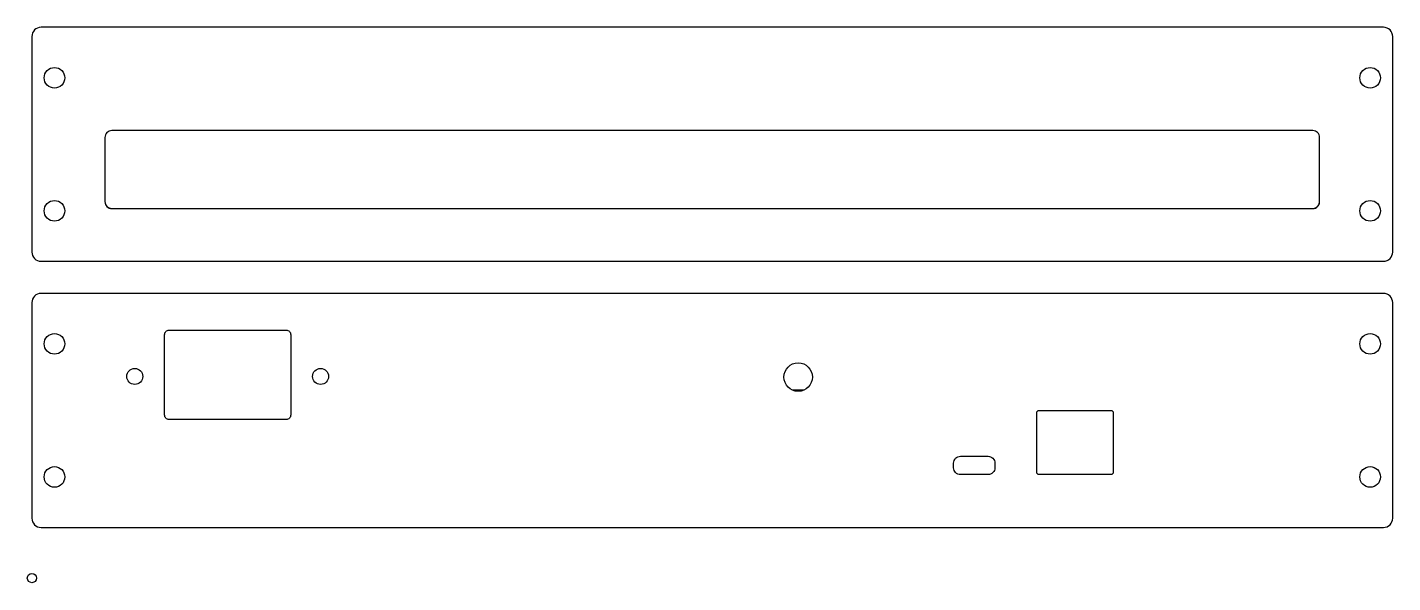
# Model space of a CAD drawing. Header units: millimetres. Extents: x -1 to 297, y 128 to 249.
import ezdxf

# ---------------------------------------------------------------- set-up
doc = ezdxf.new("R2010")
doc.units = ezdxf.units.MM
doc.layers.get('0').update_dxf_attribs({"linetype": 'CONTINUOUS'})

msp = doc.modelspace()

# ---------------------------------------------------------------- linework, layer by layer
for p, q in [((17.43, 209.5), (279.23, 209.5)), ((165.71, 169.96), (168.37, 169.96))]:
    msp.add_line(p, q)
for points in [[(2, 198), (294.65, 198, 0.414214), (296.65, 200), (296.65, 247, 0.414214), (294.65, 249), (2, 249, 0.414214), (0, 247), (0, 200, 0.414214)], [(15.92, 225), (15.92, 211, 0.414214), (17.43, 209.5), (279.23, 209.5, 0.414214), (280.72, 211), (280.72, 225, 0.414214), (279.23, 226.5), (17.43, 226.5, 0.414214)], [(0, 189), (0, 142, 0.414214), (2, 140), (294.65, 140, 0.414214), (296.65, 142), (296.65, 189, 0.414214), (294.65, 191), (2, 191, 0.414214)], [(56.43, 164.5, -0.414214), (55.43, 163.5), (29.93, 163.5, -0.414214), (28.93, 164.5), (28.93, 182, -0.414214), (29.93, 183), (55.43, 183, -0.414214), (56.43, 182)], [(235.73, 165), (235.73, 152, -0.414214), (235.23, 151.5), (219.57, 151.5, -0.414214), (219.07, 152), (219.05, 165, -0.414214), (219.55, 165.5), (235.23, 165.5, -0.414214)], [(202.42, 151.5, -0.414214), (200.93, 153), (200.93, 154, -0.414214), (202.42, 155.5), (208.43, 155.5, -0.414214), (209.93, 154), (209.93, 153, -0.414214), (208.43, 151.5)]]:
    msp.add_lwpolyline(points, format="xyb", close=True)
for centre, radius in [((4.92, 238), 2.25), ((291.73, 238), 2.25), ((4.92, 209), 2.25), ((291.73, 209), 2.25), ((4.92, 180), 2.25), ((291.73, 180), 2.25), ((167.04, 172.76), 3.1), ((22.43, 172.9), 1.75), ((62.93, 172.9), 1.75), ((4.92, 151), 2.25), ((291.73, 151), 2.25), ((0, 128.95), 1)]:
    msp.add_circle(centre, radius)
for centre, start, end in [((17.43, 211), 180, 270), ((279.23, 211), -90, 0)]:
    msp.add_arc(centre, 1.5, start, end)

doc.saveas('drawing.dxf')
